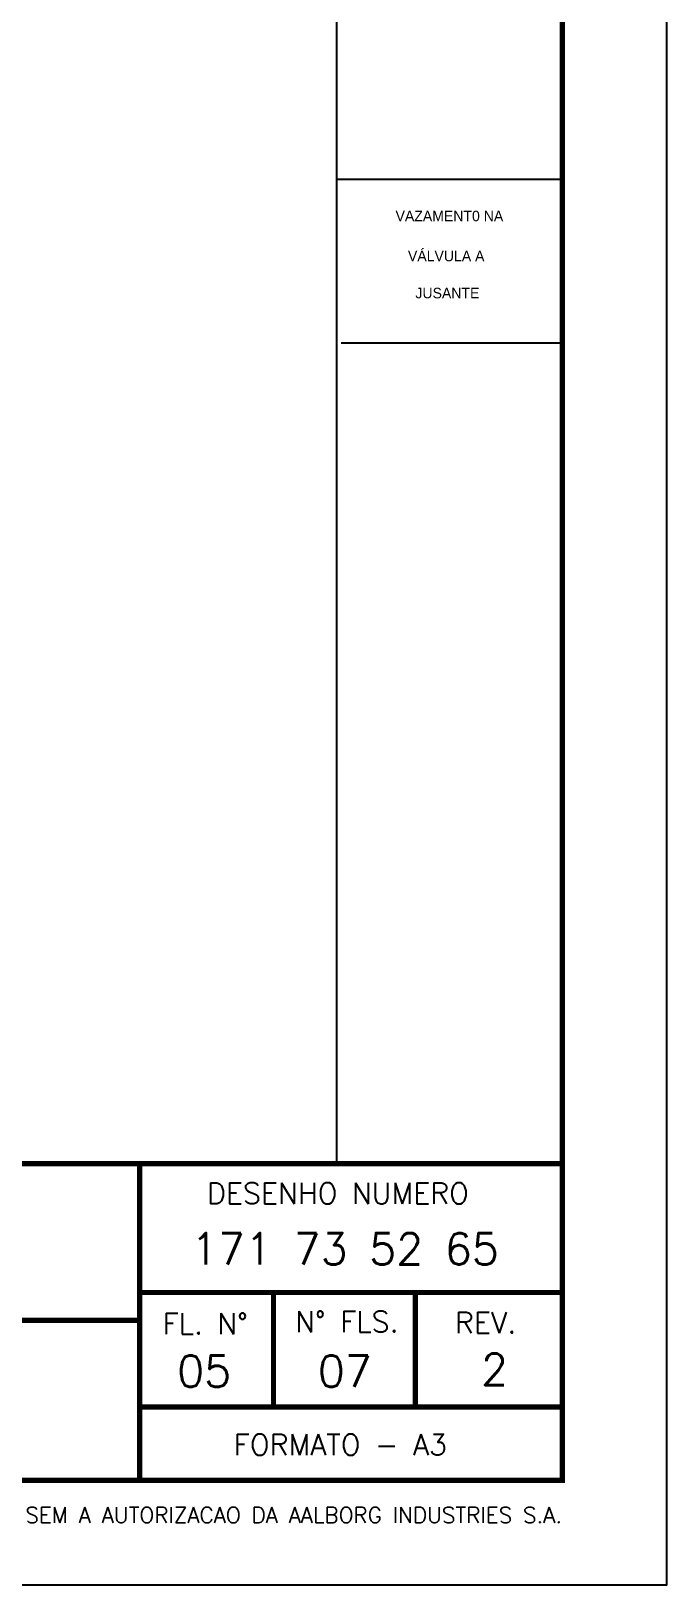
# Model space of a CAD drawing. Header units: feet. Extents: x -46890 to -45898, y -3252 to -1955.
# Drawn here: x -45958.3 to -45897.8, y -2251 to -2103.1 of the extents above; entities that cross this region are included whole.
import ezdxf
from ezdxf.enums import TextEntityAlignment as Align

# ---------------------------------------------------------------- set-up
doc = ezdxf.new("R2010")
doc.units = ezdxf.units.FT
doc.header["$MEASUREMENT"] = 0
for name, color, linetype in [('62_FORMATO', 2, 'Continuous'), ('CAMPO', 7, 'Continuous'), ('CONTORNO', 3, 'Continuous'), ('FORMATO', 8, 'Continuous')]:
    doc.layers.add(name, color=color, linetype=linetype)
doc.styles.add('ROMANS', font='romans.shx', dxfattribs={"height": 3})

msp = doc.modelspace()

# ---------------------------------------------------------------- linework, layer by layer
at = {"color": 7, "linetype": 'Continuous'}
for p, q in [((-45929.24, -1965.06), (-45929.24, -2210.94)), ((-45929.24, -2117.17), (-45907.75, -2117.17)), ((-45929.24, -2117.17), (-45907.75, -2117.17)), ((-45928.79, -2132.77), (-45907.75, -2132.77)), ((-45928.79, -2132.77), (-45907.75, -2132.77))]:
    msp.add_line(p, q, dxfattribs=at)
at = {"layer": '62_FORMATO', "color": 7, "linetype": 'Continuous'}
msp.add_lwpolyline([(-46316.31, -2251.05), (-45897.78, -2251.05), (-45897.78, -1955.09), (-46316.31, -1955.09), (-46316.31, -2251.05)], dxfattribs=at)
at = {"layer": '62_FORMATO', "color": 7, "const_width": 0.498}
msp.add_lwpolyline([(-45907.75, -1965.06), (-46291.39, -1965.06), (-46291.39, -2241.08), (-45907.75, -2241.08)], close=True, dxfattribs=at)
at = {"layer": 'FORMATO', "const_width": 0.5}
for points in [[(-45907.78, -2210.94), (-46059.38, -2210.94)], [(-46029.65, -2225.86), (-45947.99, -2225.86)]]:
    msp.add_lwpolyline(points, dxfattribs=at)
at = {"layer": 'FORMATO'}
for points in [[(-45947.99, -2210.94, 0.5, 0.5, 0), (-45947.99, -2241.05, 0.5, 0.5, 0)], [(-45907.78, -2223.2, 0.5, 0.5, 0), (-45947.99, -2223.2, 0.5, 0.5, 0)], [(-45935.24, -2223.2, 0.5, 0.5, 0), (-45935.24, -2234.1, 0.5, 0.5, 0)], [(-45921.74, -2234.1, 0.5, 0.5, 0), (-45921.74, -2223.2, 0.5, 0.5, 0)], [(-45907.78, -2234.1, 0.5, 0.5, 0), (-45947.99, -2234.1, 0.5, 0.5, 0)]]:
    msp.add_lwpolyline(points, format="xyseb", dxfattribs=at)

# ---------------------------------------------------------------- texts
at = {"layer": 'CAMPO', "color": 7, "ltscale": 2}
for s, p in [('VAZAMENT0 NA', (-45923.62, -2121.18)), ('VÁLVULA A', (-45922.44, -2124.99)), ('JUSANTE', (-45921.73, -2128.52))]:
    msp.add_text(s, height=1, dxfattribs=at).set_placement(p)
at = {"layer": 'CONTORNO', "linetype": 'Continuous', "style": 'ROMANS'}
msp.add_text('171 73 52 65', height=3, dxfattribs=at).set_placement((-45928.44, -2220.54), align=Align.CENTER)
at = {"layer": 'CONTORNO', "style": 'ROMANS'}
for s, p in [('05', (-45941.85, -2232.19)), ('07', (-45928.45, -2232.19)), ('2', (-45914.2, -2232.02))]:
    msp.add_text(s, height=3, dxfattribs=at).set_placement(p, align=Align.CENTER)
at = {"layer": 'FORMATO', "style": 'ROMANS'}
for s, p in [('DESENHO NUMERO', (-45929.11, -2214.76)), ('FL. N%%D', (-45941.75, -2227.17)), ('N%%D FLS.', (-45928.26, -2226.98)), ('REV.', (-45915.05, -2227.07)), ('FORMATO - A3', (-45928.88, -2238.69))]:
    msp.add_text(s, height=2, dxfattribs=at).set_placement(p, align=Align.CENTER)
msp.add_text('ESTE DESENHO NAO PODE SER COPIADO, MODIFICADO OU UTILIZADO POR TERCEIROS SEM A AUTORIZACAO DA AALBORG INDUSTRIES S.A.', height=1.5, dxfattribs=at).set_placement((-45907.76, -2245.15), align=Align.RIGHT)

doc.saveas('drawing.dxf')
